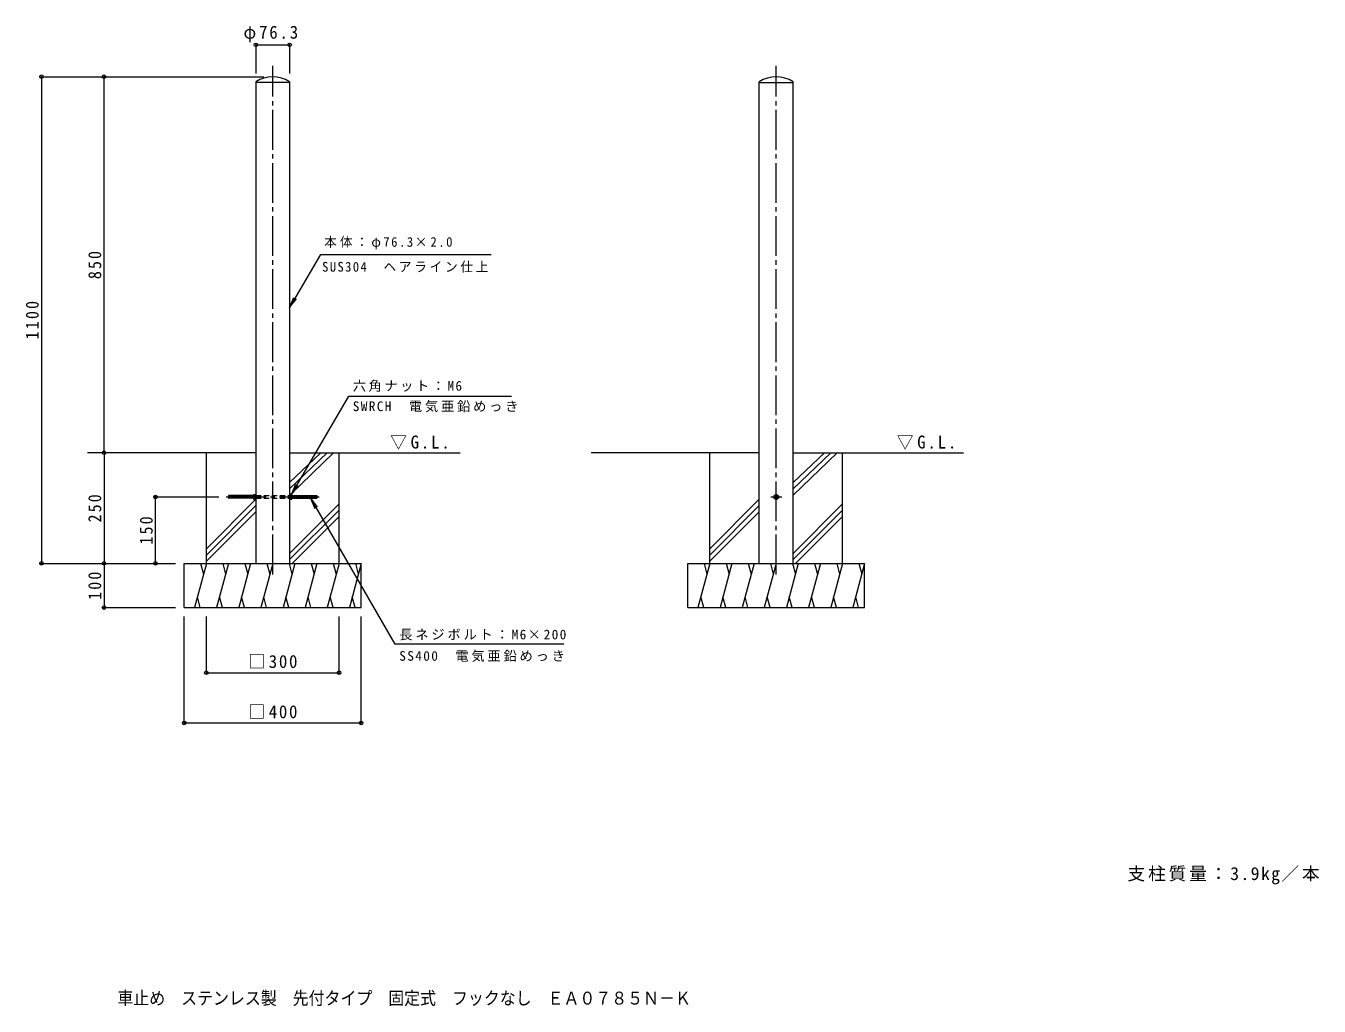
# Model space of a CAD drawing. Units: millimetres at full size, sheet at 1:10. Extents: x -1129 to 1794, y -1363 to 853.
import ezdxf
from ezdxf.enums import TextEntityAlignment as Align

# ---------------------------------------------------------------- set-up
doc = ezdxf.new("R2010")
doc.units = ezdxf.units.MM
doc.header["$LTSCALE"] = 10
doc.header["$PDMODE"] = 32
doc.header["$PDSIZE"] = 8
doc.linetypes.add('CHAIN2', pattern=[12, 9, -1, 1, -1])
doc.linetypes.add('DASHED1', pattern=[1.8, 1.2, -0.6])
for name, color, linetype, lineweight in [('C-0', 7, 'CHAIN2', 9), ('C-1', 3, 'Continuous', 9), ('C-2', 3, 'Continuous', 9), ('C-4', 7, 'Continuous', 9), ('C-5', 7, 'Continuous', 9), ('C-E', 6, 'Continuous', 5)]:
    doc.layers.add(name, color=color, linetype=linetype, lineweight=lineweight)
doc.layers.add('C-F', color=2, linetype='Continuous')
doc.layers.add('F-5_F-5ﾚｲﾔ', color=2, linetype='Continuous')
doc.styles.add('ＭＳ ゴシック', font='')
doc.styles.get('ＭＳ ゴシック').set_extended_font_data('MS Gothic')

msp = doc.modelspace()

# ---------------------------------------------------------------- linework, layer by layer
at = {"layer": 'C-0'}
for p, q in [((-571.5, -387.3), (-571.5, 762.7)), ((566.43, -387.3), (566.43, 762.7)), ((-676.5, -212.3), (-466.5, -212.3)), ((554.06, -212.3), (578.96, -212.3))]:
    msp.add_line(p, q, dxfattribs=at)
at = {"layer": 'C-1'}
for p, q in [((-671.5, -209.84), (-670.95, -209.3)), ((-614.65, -214.75), (-671.5, -214.75)), ((-671.5, -214.75), (-670.95, -215.3)), ((-614.65, -209.3), (-670.95, -209.3)), ((-670.95, -209.3), (-670.95, -215.3)), ((-614.65, -215.3), (-670.95, -215.3)), ((-614.65, -207.99), (-614.65, -216.6)), ((-614.15, -206.55), (-609.65, -206.55)), ((-614.15, -209.43), (-609.65, -209.43)), ((-614.15, -215.16), (-609.65, -215.16)), ((-614.15, -218.05), (-609.65, -218.05)), ((-609.65, -206.55), (-609.65, -218.05)), ((-533.35, -206.55), (-533.35, -218.05)), ((-528.84, -206.55), (-533.35, -206.55)), ((-528.84, -209.43), (-533.35, -209.43)), ((-528.84, -215.16), (-533.35, -215.16)), ((-528.84, -218.05), (-533.35, -218.05)), ((-528.35, -207.99), (-528.35, -216.6)), ((-528.35, -209.3), (-472.04, -209.3)), ((-528.35, -214.75), (-471.5, -214.75)), ((-528.35, -215.3), (-472.04, -215.3)), ((-471.5, -209.84), (-472.04, -209.3)), ((-472.04, -209.3), (-472.04, -215.3)), ((-471.5, -214.75), (-472.04, -215.3))]:
    msp.add_line(p, q, dxfattribs=at)
at = {"layer": 'C-1', "linetype": 'DASHED1'}
for p, q in [((-609.65, -209.3), (-533.35, -209.3)), ((-609.65, -215.3), (-533.35, -215.3))]:
    msp.add_line(p, q, dxfattribs=at)
at = {"layer": 'C-1'}
for points in [[(-614.65, -209.84), (-671.5, -209.84), (-671.5, -214.75)], [(-528.35, -209.84), (-471.5, -209.84), (-471.5, -214.75)]]:
    msp.add_lwpolyline(points, dxfattribs=at)
for centre, radius, start, end in [((-612.28, -207.99), 2.37, 142.44278, 217.55722), ((-606.05, -212.3), 8.6, 160.548, 199.452), ((-612.28, -216.6), 2.37, 142.44278, 217.55722), ((-530.71, -207.99), 2.37, 322.44278, 37.55722), ((-536.94, -212.3), 8.6, 340.548, 19.452), ((-530.71, -216.6), 2.37, 322.44278, 37.55722)]:
    msp.add_arc(centre, radius, start, end, dxfattribs=at)
at = {"layer": 'C-2'}
for p, q in [((-609.65, 726.04), (-609.65, -362.3)), ((-533.35, 724.7), (-609.65, 724.7)), ((-533.35, 726.04), (-533.35, -362.3)), ((528.28, -362.3), (528.28, 726.04)), ((528.28, 724.7), (604.58, 724.7)), ((604.58, -362.3), (604.58, 726.04)), ((566.43, -206.55), (561.43, -209.43)), ((561.43, -209.43), (561.43, -215.16)), ((566.43, -218.05), (561.43, -215.16)), ((566.43, -218.05), (571.43, -215.16))]:
    msp.add_line(p, q, dxfattribs=at)
msp.add_lwpolyline([(566.43, -206.55), (571.43, -209.43), (571.43, -215.16)], dxfattribs=at)
for radius in [5, 3]:
    msp.add_circle((566.43, -212.3), radius, dxfattribs=at)
for centre in [(-571.5, 669.46), (566.43, 669.46)]:
    msp.add_arc(centre, 68.24, 56.01092, 123.98908, dxfattribs=at)
at = {"layer": 'C-4'}
for p, q in [((-609.65, 812.77), (-609.65, 745.09)), ((-609.65, 809.77), (-533.35, 809.77)), ((-533.35, 812.77), (-533.35, 745.09)), ((-1097.05, 737.7), (-591.5, 737.7)), ((-1094.05, 737.7), (-1094.05, -362.3)), ((-952.76, -112.3), (-952.76, 737.7)), ((-952.76, -112.3), (-952.76, -362.3)), ((-839.4, -212.3), (-693.27, -212.3)), ((-836.4, -362.3), (-836.4, -212.3)), ((-1097.05, -362.3), (-791.5, -362.3)), ((-952.76, -362.3), (-952.76, -462.3)), ((-955.76, -462.3), (-791.5, -462.3)), ((-771.5, -726.19), (-771.5, -482.3)), ((-721.5, -612.6), (-721.5, -482.3)), ((-421.5, -612.6), (-421.5, -482.3)), ((-371.5, -726.19), (-371.5, -482.3)), ((-721.5, -609.6), (-421.5, -609.6)), ((-771.5, -723.19), (-371.5, -723.19))]:
    msp.add_line(p, q, dxfattribs=at)
for p in [(-609.65, 809.77), (-533.35, 809.77), (-1094.05, 737.7), (-952.76, 737.7), (-952.76, -112.3), (-836.4, -212.3), (-1094.05, -362.3), (-952.76, -362.3), (-836.4, -362.3), (-952.76, -462.3), (-721.5, -609.6), (-421.5, -609.6), (-771.5, -723.19), (-371.5, -723.19)]:
    msp.add_point(p, dxfattribs=at)
at = {"layer": 'C-5'}
for p, q in [((-463.82, 336.11), (-77.67, 336.11)), ((-533.28, 215.8), (-518.06, 235.63)), ((-528.85, -206.57), (-399.34, 15.6)), ((-399.34, 15.6), (-32.17, 15.6)), ((-528.85, -206.57), (-519.19, -183.51)), ((-528.85, -206.57), (-513.55, -186.8)), ((-485.97, -215.3), (-295.39, -545.33)), ((-485.97, -215.3), (-476.4, -238.39)), ((-485.97, -215.3), (-470.75, -235.13)), ((86.5, -545.33), (-295.39, -545.33))]:
    msp.add_line(p, q, dxfattribs=at)
msp.add_lwpolyline([(-463.82, 336.11), (-533.28, 215.8), (-523.71, 238.9)], dxfattribs=at)
at = {"layer": 'C-E'}
for p, q in [((-609.65, -112.3), (-990.01, -112.3)), ((-721.5, -362.3), (-721.5, -112.3)), ((-448.25, -112.3), (-533.35, -193.95)), ((-462.51, -112.3), (-533.35, -179.64)), ((-533.35, -112.3), (-147.92, -112.3)), ((-434.01, -112.3), (-531.63, -206.55)), ((-421.5, -362.3), (-421.5, -112.3)), ((528.28, -112.3), (147.92, -112.3)), ((416.43, -362.3), (416.43, -112.3)), ((689.68, -112.3), (604.58, -193.95)), ((675.42, -112.3), (604.58, -179.64)), ((703.92, -112.3), (604.58, -208.21)), ((604.58, -112.3), (990.01, -112.3)), ((716.43, -362.3), (716.43, -112.3)), ((-610.16, -218.05), (-721.5, -329.38)), ((-609.65, -231.67), (-721.5, -343.52)), ((-421.5, -227.83), (-533.35, -339.68)), ((528.28, -217.53), (416.43, -329.38)), ((528.28, -231.67), (416.43, -343.52)), ((716.43, -227.83), (604.58, -339.68)), ((-609.65, -245.81), (-721.5, -357.66)), ((-421.5, -241.98), (-533.35, -353.83)), ((-421.5, -256.12), (-527.67, -362.3)), ((528.28, -245.81), (416.43, -357.66)), ((716.43, -241.98), (604.58, -353.83)), ((716.43, -256.12), (610.25, -362.3)), ((-771.5, -362.3), (-371.5, -362.3)), ((-771.5, -462.3), (-771.5, -362.3)), ((-721.5, -362.3), (-748.29, -462.3)), ((-734.54, -362.3), (-728.02, -386.65)), ((-671.5, -362.3), (-698.29, -462.3)), ((-684.54, -362.3), (-678.02, -386.65)), ((-621.5, -362.3), (-648.29, -462.3)), ((-634.54, -362.3), (-628.02, -386.65)), ((-571.5, -362.3), (-598.29, -462.3)), ((-584.54, -362.3), (-578.02, -386.65)), ((-521.5, -362.3), (-548.29, -462.3)), ((-534.54, -362.3), (-528.02, -386.65)), ((-471.5, -362.3), (-498.29, -462.3)), ((-484.54, -362.3), (-478.02, -386.65)), ((-421.5, -362.3), (-448.29, -462.3)), ((-434.54, -362.3), (-428.02, -386.65)), ((-371.5, -362.3), (-398.29, -462.3)), ((-384.54, -362.3), (-378.02, -386.65)), ((366.43, -362.3), (766.43, -362.3)), ((366.43, -462.3), (366.43, -362.3)), ((416.43, -362.3), (389.64, -462.3)), ((403.38, -362.3), (409.91, -386.65)), ((466.43, -362.3), (439.64, -462.3)), ((453.38, -362.3), (459.91, -386.65)), ((516.43, -362.3), (489.64, -462.3)), ((503.38, -362.3), (509.91, -386.65)), ((566.43, -362.3), (539.64, -462.3)), ((553.38, -362.3), (559.91, -386.65)), ((616.43, -362.3), (589.64, -462.3)), ((603.38, -362.3), (609.91, -386.65)), ((666.43, -362.3), (639.64, -462.3)), ((653.38, -362.3), (659.91, -386.65)), ((716.43, -362.3), (689.64, -462.3)), ((703.38, -362.3), (709.91, -386.65)), ((766.43, -362.3), (739.64, -462.3)), ((753.38, -362.3), (759.91, -386.65)), ((-735.24, -462.3), (-741.77, -437.95)), ((-685.24, -462.3), (-691.77, -437.95)), ((-635.24, -462.3), (-641.77, -437.95)), ((-585.24, -462.3), (-591.77, -437.95)), ((-535.24, -462.3), (-541.77, -437.95)), ((-485.24, -462.3), (-491.77, -437.95)), ((-435.24, -462.3), (-441.77, -437.95)), ((-385.24, -462.3), (-391.77, -437.95)), ((402.69, -462.3), (396.16, -437.95)), ((452.69, -462.3), (446.16, -437.95)), ((502.69, -462.3), (496.16, -437.95)), ((552.69, -462.3), (546.16, -437.95)), ((602.69, -462.3), (596.16, -437.95)), ((652.69, -462.3), (646.16, -437.95)), ((702.69, -462.3), (696.16, -437.95)), ((752.69, -462.3), (746.16, -437.95)), ((-771.5, -462.3), (-371.5, -462.3)), ((366.43, -462.3), (766.43, -462.3))]:
    msp.add_line(p, q, dxfattribs=at)
for points in [[(-371.5, -462.3), (-371.5, -365.51), (-371.5, -362.3)], [(766.43, -462.3), (766.43, -365.51), (766.43, -362.3)]]:
    msp.add_lwpolyline(points, dxfattribs=at)

# ---------------------------------------------------------------- texts
at = {"layer": 'C-4', "color": 2, "char_height": 29.33, "attachment_point": 7, "style": 'ＭＳ ゴシック'}
for s, insert in [('\\T1.22;\\W0.95;φ76.3', (-637.53, 815.77)), ('\\T1.21;\\W0.95;□300', (-626.5, -599.6)), ('\\T1.21;\\W0.95;□400', (-626.5, -713.19))]:
    msp.add_mtext(s, dxfattribs=dict(at, insert=insert))
at = {"layer": 'C-4', "color": 2, "char_height": 29.33, "attachment_point": 7, "rotation": 90, "style": 'ＭＳ ゴシック'}
for s, insert in [('\\T1.27;\\W0.9;850', (-958.76, 280.2)), ('\\T1.28;\\W0.9;1100', (-1100.05, 143.95)), ('\\T1.27;\\W0.9;250', (-958.76, -269.8)), ('\\T1.27;\\W0.9;150', (-842.4, -319.8)), ('\\T1.27;\\W0.9;100', (-958.76, -444.8))]:
    msp.add_mtext(s, dxfattribs=dict(at, insert=insert))
at = {"layer": 'C-5', "char_height": 21.99, "attachment_point": 7, "style": 'ＭＳ ゴシック'}
for s, insert in [('\\T1.25;\\W0.95;本体：φ76.3×2.0', (-455.39, 347.33)), ('\\T1.22;\\W0.95;SUS304\u3000ヘアライン仕上', (-459.87, 294.8)), ('\\T1.19;六角ナット：M6', (-390.56, 25.47)), ('\\T1.21;SWRCH\u3000電気亜鉛めっき', (-390.56, -20.87)), ('\\T1.21;長ネジボルト：M6×200', (-285.52, -536.58)), ('\\T1.21;SS400\u3000電気亜鉛めっき', (-285.52, -585.18))]:
    msp.add_mtext(s, dxfattribs=dict(at, insert=insert))
at = {"layer": 'C-5', "color": 2, "char_height": 29.33, "attachment_point": 7, "style": 'ＭＳ ゴシック'}
for insert in [(-306.21, -105.35), (838.84, -105.35)]:
    msp.add_mtext('\\T1.22;\\W0.95;▽G.L.', dxfattribs=dict(at, insert=insert))
at = {"layer": 'C-F', "insert": (1360.64, -1087.95), "char_height": 29.33, "attachment_point": 7, "style": 'ＭＳ ゴシック'}
msp.add_mtext('\\T1.16;支柱質量：3.9kg／本', dxfattribs=at)
at = {"layer": 'F-5_F-5ﾚｲﾔ', "style": 'ＭＳ ゴシック', "width": 0.9}
msp.add_text('車止め\u3000ステンレス製\u3000先付タイプ\u3000固定式\u3000フックなし\u3000ＥＡ０７８５Ｎ－Ｋ', height=29.33, dxfattribs=at).set_placement((-922.5, -1368.68), align=Align.BOTTOM_LEFT)

doc.saveas('drawing.dxf')
